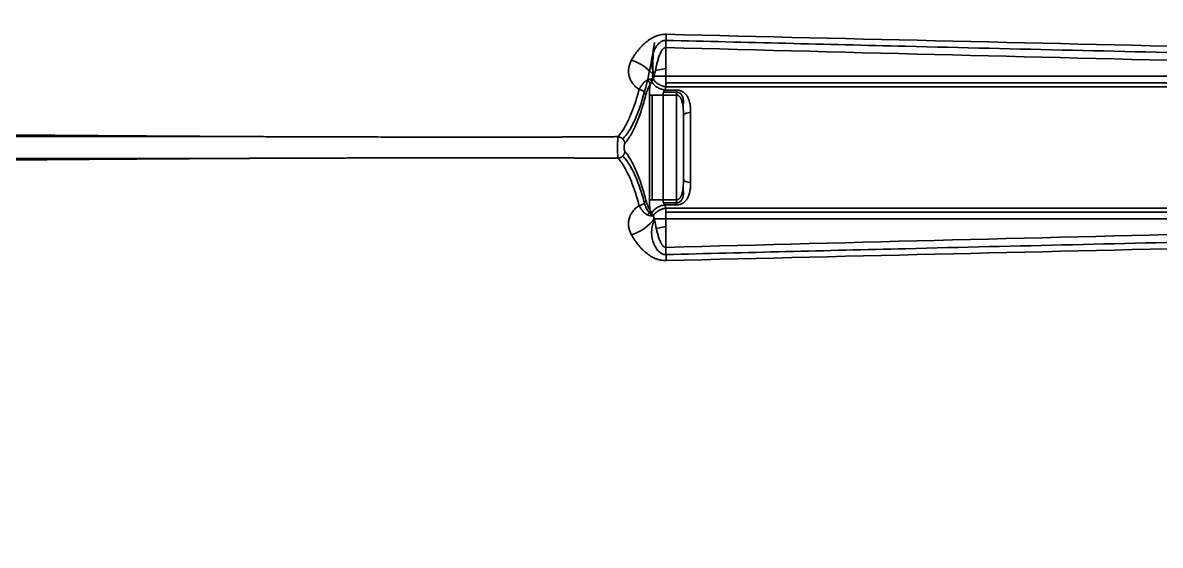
# Model space of a CAD drawing. Header units: millimetres. Extents: x 83 to 1196, y -164 to 735.
# Drawn here: x 264.6 to 344.6, y 33 to 69.8 of the extents above; entities that cross this region are included whole.
import ezdxf

# ---------------------------------------------------------------- set-up
doc = ezdxf.new("R2010")
doc.units = ezdxf.units.MM
doc.layers.add('1', color=7, linetype='Continuous', true_color=0xffffff)

msp = doc.modelspace()

# ---------------------------------------------------------------- linework, layer by layer
at = {"layer": '1', "color": 7, "linetype": 'Continuous', "lineweight": 35}
for p, q in [((309.841, 68.071), (309.865, 69.004)), ((309.841, 66.052), (309.841, 68.071)), ((309.1, 66.455), (309.841, 66.592)), ((309.841, 66.052), (309.026, 66.052)), ((309.841, 65.309), (309.841, 66.052)), ((372.829, 66.052), (309.841, 66.052)), ((309.686, 64.933), (310.577, 64.933)), ((309.768, 65.085), (310.577, 65.085)), ((309.841, 65.587), (375.641, 65.587)), ((375.631, 65.309), (309.841, 65.309)), ((310.577, 65.085), (310.577, 64.733)), ((308.682, 57.348), (308.682, 64.733)), ((309.652, 64.733), (308.682, 64.733)), ((308.881, 57.348), (308.881, 64.733)), ((309.652, 64.733), (310.577, 64.733)), ((309.652, 57.348), (309.652, 64.733)), ((310.577, 57.348), (310.577, 64.733)), ((311.08, 63.288), (311.08, 58.794)), ((311.08, 58.794), (311.08, 63.288)), ((311.582, 63.502), (311.582, 58.58)), ((306.944, 61.386), (306.944, 61.307)), ((306.944, 60.775), (306.944, 60.696)), ((309.652, 57.348), (308.682, 57.348)), ((310.577, 57.348), (309.652, 57.348)), ((310.577, 57.149), (309.686, 57.149)), ((310.577, 56.997), (309.768, 56.997)), ((310.577, 56.997), (310.577, 57.348)), ((309.841, 56.772), (375.631, 56.772)), ((309.841, 56.03), (309.841, 56.772)), ((375.641, 56.495), (309.841, 56.495)), ((309.841, 56.03), (309.026, 56.03)), ((309.841, 55.471), (309.159, 55.349)), ((309.841, 56.03), (372.829, 56.03)), ((309.841, 54.011), (309.841, 56.03)), ((309.865, 53.078), (309.841, 54.011))]:
    msp.add_line(p, q, dxfattribs=at)
for centre, major_axis, ratio, start_param, end_param in [((307.396, 66.052), (-1.796, 0.902), 0.527794, 3.901844, 4.958125), ((308.247, 65.465), (0.429, -0.261), 0.888716, 0.599879, 1.386091), ((308.374, 65.616), (0.347, -0.363), 0.898934, 0.981536, 1.362954), ((307.954, 64.771), (0.486, -0.128), 0.687705, 0.364524, 1.736906), ((309.085, 64.733), (0, 1.508), 0.267949, 1.063961, 1.570796), ((310.056, 64.733), (0, 0.503), 0.803848, 0.795599, 1.570796), ((311.582, 63.288), (0.503, 0), 0.425918, 1.570796, 3.141593), ((311.582, 58.794), (0.503, 0), 0.425918, 3.141593, 4.712389), ((307.954, 57.311), (-0.486, -0.128), 0.687705, 1.404687, 2.777069), ((309.085, 57.348), (0, 1.507), 0.267949, 1.570796, 2.077631), ((310.056, 57.348), (0, 0.502), 0.803848, 1.570796, 2.346171), ((308.247, 56.617), (-0.429, -0.261), 0.888716, 1.755502, 2.541713), ((308.374, 56.465), (-0.347, -0.363), 0.898934, 1.778639, 2.160057), ((307.396, 56.03), (-1.796, -0.902), 0.527794, 1.325061, 2.381341)]:
    msp.add_ellipse(centre, major_axis=major_axis, ratio=ratio, start_param=start_param, end_param=end_param, dxfattribs=at)
for points, knots in [([(324.234, 96.138), (324.378, 96.133), (324.666, 96.123), (325.095, 96.106), (325.519, 96.09), (325.937, 96.073), (326.351, 96.056), (326.759, 96.038), (327.162, 96.02), (327.56, 96.001), (327.953, 95.982), (328.341, 95.963), (328.724, 95.943), (329.101, 95.923), (329.473, 95.903), (329.841, 95.882), (330.203, 95.861), (330.559, 95.839), (330.911, 95.817), (331.258, 95.794), (331.599, 95.771), (331.935, 95.748), (332.267, 95.724), (332.593, 95.7), (332.913, 95.675), (333.229, 95.65), (333.54, 95.624), (333.845, 95.598), (334.145, 95.571), (334.44, 95.545), (334.909, 95.5), (335.541, 95.436), (336.329, 95.349), (337.087, 95.255), (337.815, 95.157), (338.513, 95.052), (339.24, 94.931), (340.001, 94.791), (340.8, 94.625), (341.582, 94.442), (342.348, 94.244), (342.906, 94.082), (343.266, 93.972), (343.433, 93.919), (343.598, 93.866), (343.762, 93.812), (343.924, 93.757), (344.084, 93.701), (344.243, 93.645), (344.4, 93.588), (344.556, 93.531), (344.71, 93.472), (344.862, 93.413), (345.013, 93.353), (345.162, 93.293), (345.309, 93.231), (345.455, 93.169), (345.6, 93.106), (345.742, 93.043), (345.883, 92.978), (346.023, 92.913), (346.161, 92.847), (346.297, 92.78), (346.471, 92.693), (346.686, 92.58), (346.948, 92.438), (347.221, 92.281), (347.506, 92.112), (347.803, 91.928), (348.112, 91.731), (348.433, 91.519), (348.766, 91.292), (349.049, 91.093), (349.276, 90.93), (349.444, 90.808), (349.606, 90.689), (349.762, 90.572), (349.914, 90.457), (350.061, 90.344), (350.202, 90.234), (350.338, 90.126), (350.469, 90.02), (350.595, 89.917), (350.716, 89.816), (350.831, 89.718), (350.941, 89.622), (351.047, 89.529), (351.147, 89.438), (351.241, 89.35), (351.374, 89.224), (351.541, 89.058), (351.74, 88.85), (351.928, 88.641), (352.105, 88.431), (352.271, 88.221), (352.427, 88.01), (352.571, 87.799), (352.705, 87.588), (352.828, 87.376), (352.92, 87.203), (352.985, 87.07), (353.03, 86.975), (353.074, 86.877), (353.117, 86.776), (353.16, 86.671), (353.203, 86.564), (353.245, 86.452), (353.287, 86.338), (353.328, 86.22), (353.369, 86.099), (353.402, 85.996), (353.428, 85.913), (353.447, 85.851), (353.466, 85.792), (353.483, 85.735), (353.5, 85.681), (353.515, 85.629), (353.53, 85.579), (353.544, 85.531), (353.557, 85.486), (353.569, 85.443), (353.58, 85.403), (353.593, 85.351), (353.61, 85.287), (353.631, 85.211), (353.652, 85.134), (353.673, 85.057), (353.695, 84.98), (353.717, 84.904), (353.739, 84.827), (353.765, 84.739), (353.795, 84.64), (353.827, 84.529), (353.86, 84.419), (353.892, 84.308), (353.924, 84.197), (353.956, 84.086), (353.988, 83.975), (354.02, 83.864), (354.051, 83.752), (354.083, 83.641), (354.129, 83.474), (354.189, 83.256), (354.257, 82.993), (354.318, 82.743), (354.371, 82.508), (354.435, 82.197), (354.504, 81.797), (354.572, 81.291), (354.626, 80.757), (354.665, 80.195), (354.691, 79.563), (354.699, 78.885), (354.683, 78.182), (354.64, 77.521), (354.587, 77.051), (354.544, 76.756), (354.522, 76.619), (354.499, 76.478), (354.473, 76.334), (354.445, 76.187), (354.415, 76.037), (354.383, 75.883), (354.349, 75.726), (354.311, 75.557), (354.266, 75.366), (354.212, 75.142), (354.147, 74.883), (354.072, 74.589), (353.997, 74.303), (353.929, 74.042), (353.871, 73.825), (353.817, 73.626), (353.768, 73.446), (353.723, 73.284), (353.682, 73.141), (353.63, 72.961), (353.564, 72.744), (353.482, 72.489), (353.4, 72.248), (353.317, 72.02), (353.224, 71.783), (353.12, 71.534), (353, 71.272), (352.875, 71.02), (352.744, 70.776), (352.607, 70.541), (352.464, 70.315), (352.315, 70.097), (352.16, 69.888), (352.014, 69.705), (351.876, 69.545), (351.748, 69.403), (351.612, 69.26), (351.468, 69.116), (351.316, 68.97), (351.197, 68.861), (351.116, 68.788), (351.074, 68.751), (351.03, 68.713), (350.984, 68.673), (350.937, 68.632), (350.888, 68.59), (350.837, 68.548), (350.784, 68.504), (350.73, 68.458), (350.674, 68.412), (350.617, 68.365), (350.558, 68.317), (350.497, 68.267), (350.434, 68.217), (350.37, 68.166), (350.304, 68.113), (350.259, 68.078), (350.236, 68.06)], [0, 0, 0, 0, 0.008133, 0.016172, 0.024117, 0.031967, 0.039722, 0.047383, 0.05495, 0.062423, 0.069801, 0.077085, 0.084275, 0.091371, 0.098373, 0.105281, 0.112094, 0.118814, 0.125441, 0.131973, 0.138412, 0.144757, 0.151009, 0.157167, 0.163231, 0.169203, 0.175081, 0.180866, 0.186558, 0.192157, 0.197664, 0.213228, 0.228265, 0.242779, 0.256773, 0.270252, 0.28322, 0.299171, 0.314936, 0.330525, 0.345948, 0.361219, 0.364681, 0.36812, 0.371537, 0.374931, 0.378303, 0.381652, 0.38498, 0.388285, 0.391569, 0.394832, 0.398073, 0.401292, 0.404491, 0.407669, 0.410827, 0.413964, 0.41708, 0.420177, 0.423254, 0.426311, 0.429349, 0.432368, 0.438011, 0.443998, 0.450333, 0.457015, 0.464046, 0.471428, 0.479162, 0.487247, 0.495686, 0.499925, 0.504051, 0.508064, 0.511965, 0.515753, 0.519429, 0.522992, 0.526444, 0.529783, 0.533011, 0.536126, 0.53913, 0.542023, 0.544804, 0.547473, 0.550032, 0.552481, 0.558321, 0.564017, 0.569574, 0.574996, 0.580286, 0.58545, 0.590492, 0.595417, 0.600232, 0.604941, 0.606942, 0.608995, 0.6111, 0.613258, 0.615469, 0.617734, 0.620054, 0.622428, 0.624858, 0.627343, 0.629884, 0.631177, 0.632422, 0.633619, 0.634768, 0.635869, 0.636921, 0.637925, 0.638881, 0.639789, 0.640649, 0.64146, 0.642223, 0.643747, 0.645272, 0.646799, 0.648328, 0.649859, 0.651392, 0.652927, 0.654463, 0.656662, 0.65886, 0.661059, 0.663257, 0.665455, 0.667652, 0.66985, 0.672047, 0.674244, 0.676441, 0.678638, 0.684083, 0.689225, 0.694066, 0.698605, 0.702843, 0.711921, 0.721463, 0.731478, 0.741978, 0.752971, 0.766796, 0.779866, 0.7922, 0.803819, 0.80635, 0.80895, 0.811619, 0.814357, 0.817165, 0.820043, 0.822991, 0.826009, 0.829097, 0.832751, 0.8371, 0.842146, 0.847885, 0.854318, 0.858971, 0.863265, 0.867199, 0.870775, 0.873992, 0.876852, 0.879354, 0.88477, 0.889947, 0.894888, 0.899593, 0.904066, 0.909785, 0.915407, 0.920937, 0.92638, 0.93174, 0.937024, 0.942238, 0.947387, 0.952478, 0.956128, 0.959903, 0.963806, 0.967838, 0.972002, 0.976299, 0.977374, 0.978489, 0.979644, 0.980838, 0.982073, 0.983347, 0.984662, 0.986016, 0.98741, 0.988844, 0.990318, 0.991832, 0.993386, 0.994979, 0.996613, 0.998286, 1, 1, 1, 1]), ([(307.421, 67.191), (307.451, 67.244), (307.482, 67.297), (307.546, 67.403), (307.579, 67.455), (307.682, 67.611), (307.755, 67.713), (307.91, 67.913), (307.993, 68.011), (308.125, 68.153), (308.17, 68.2), (308.24, 68.269), (308.264, 68.292), (308.313, 68.337), (308.338, 68.359), (308.463, 68.469), (308.569, 68.552), (308.738, 68.665), (308.796, 68.701), (308.887, 68.752), (308.917, 68.768), (308.979, 68.8), (309.01, 68.815), (309.105, 68.857), (309.17, 68.883), (309.269, 68.917), (309.32, 68.932), (309.371, 68.946), (309.406, 68.955), (309.423, 68.959), (309.58, 68.993), (309.721, 69.007), (309.865, 69.004)], [0, 0, 0, 0, 0.0625, 0.0625, 0.125, 0.125, 0.25, 0.25, 0.375, 0.375, 0.4375, 0.4375, 0.46875, 0.46875, 0.5, 0.5, 0.625, 0.625, 0.6875, 0.6875, 0.71875, 0.71875, 0.75, 0.75, 0.8125, 0.8125, 0.84375, 0.859375, 0.859375, 0.875, 0.875, 1, 1, 1, 1]), ([(309.042, 68.417), (309.001, 68.152), (308.959, 67.89), (308.863, 67.34), (308.81, 67.051), (308.534, 65.652), (308.281, 64.659), (307.914, 63.607), (307.838, 63.407), (307.684, 63.035), (307.606, 62.862), (307.366, 62.381), (307.2, 62.111), (306.954, 61.8), (306.879, 61.716), (306.803, 61.643)], [0, 0, 0, 0, 0.082416, 0.082416, 0.175492, 0.175492, 0.547795, 0.547795, 0.640871, 0.640871, 0.733947, 0.733947, 0.920099, 0.920099, 1, 1, 1, 1]), ([(308.813, 65.757), (308.818, 65.764), (308.824, 65.771), (308.842, 65.795), (308.855, 65.815), (308.878, 65.865), (308.889, 65.896), (308.907, 65.974), (308.914, 66.02), (308.923, 66.119), (308.925, 66.17), (308.93, 66.323), (308.93, 66.427), (308.93, 66.739), (308.93, 66.947), (308.939, 67.36), (308.949, 67.565), (308.983, 67.996), (309.008, 68.213), (309.042, 68.416)], [0, 0, 0, 0, 0.023801, 0.023801, 0.076403, 0.076403, 0.129004, 0.129004, 0.181606, 0.181606, 0.234208, 0.234208, 0.339411, 0.339411, 0.549817, 0.549817, 0.760224, 0.760224, 1, 1, 1, 1]), ([(309.854, 68.579), (309.848, 68.579), (309.843, 68.579), (309.745, 68.581), (309.653, 68.559), (309.49, 68.482), (309.419, 68.43), (309.231, 68.255), (309.139, 68.117), (308.992, 67.828), (308.939, 67.681), (308.865, 67.382), (308.843, 67.229), (308.832, 66.93), (308.842, 66.782), (308.901, 66.493), (308.951, 66.351), (309.033, 66.206), (309.041, 66.194), (309.048, 66.182)], [0, 0, 0, 0, 0.005034, 0.005034, 0.086648, 0.086648, 0.168263, 0.168263, 0.331493, 0.331493, 0.494722, 0.494722, 0.657952, 0.657952, 0.821181, 0.821181, 0.984411, 0.984411, 1, 1, 1, 1]), ([(309.841, 68.071), (309.828, 68.072), (309.81, 68.071), (309.792, 68.068), (309.78, 68.065), (309.774, 68.064), (309.757, 68.058), (309.746, 68.053), (309.725, 68.042), (309.714, 68.035), (309.684, 68.014), (309.666, 67.998), (309.641, 67.973), (309.633, 67.964), (309.617, 67.946), (309.61, 67.936), (309.588, 67.908), (309.574, 67.888), (309.548, 67.848), (309.536, 67.828), (309.501, 67.766), (309.479, 67.724), (309.439, 67.638), (309.421, 67.594), (309.385, 67.506), (309.369, 67.462), (309.322, 67.328), (309.294, 67.239), (309.241, 67.058), (309.217, 66.968), (309.172, 66.786), (309.151, 66.695), (309.091, 66.42), (309.057, 66.236), (309.026, 66.052)], [0, 0, 0, 0, 0.015625, 0.023437, 0.023437, 0.03125, 0.03125, 0.046875, 0.046875, 0.0625, 0.0625, 0.09375, 0.09375, 0.109375, 0.109375, 0.125, 0.125, 0.15625, 0.15625, 0.1875, 0.1875, 0.25, 0.25, 0.3125, 0.3125, 0.375, 0.375, 0.5, 0.5, 0.625, 0.625, 0.75, 0.75, 1, 1, 1, 1]), ([(309.854, 68.579), (315.476, 68.438), (321.098, 68.3), (334.55, 67.974), (342.38, 67.789), (350.21, 67.607)], [0, 0, 0, 0, 0.41792, 0.41792, 1, 1, 1, 1]), ([(307.961, 65.122), (307.872, 65.182), (307.79, 65.247), (307.677, 65.351), (307.641, 65.388), (307.59, 65.444), (307.573, 65.463), (307.541, 65.502), (307.525, 65.521), (307.45, 65.619), (307.399, 65.701), (307.313, 65.872), (307.279, 65.961), (307.248, 66.078), (307.242, 66.101), (307.232, 66.148), (307.228, 66.171), (307.217, 66.241), (307.212, 66.288), (307.204, 66.43), (307.208, 66.526), (307.226, 66.647), (307.23, 66.671), (307.24, 66.719), (307.245, 66.744), (307.263, 66.816), (307.277, 66.864), (307.327, 67.006), (307.369, 67.099), (307.421, 67.191)], [0, 0, 0, 0, 0.125, 0.125, 0.1875, 0.1875, 0.21875, 0.21875, 0.25, 0.25, 0.375, 0.375, 0.5, 0.5, 0.53125, 0.53125, 0.5625, 0.5625, 0.625, 0.625, 0.75, 0.75, 0.78125, 0.78125, 0.8125, 0.8125, 0.875, 0.875, 1, 1, 1, 1]), ([(307.961, 65.122), (308.001, 65.209), (308.045, 65.288), (308.136, 65.43), (308.184, 65.494), (308.247, 65.564), (308.26, 65.577), (308.286, 65.603), (308.325, 65.64), (308.364, 65.673), (308.418, 65.713), (308.445, 65.731), (308.499, 65.764), (308.526, 65.779), (308.554, 65.792)], [0, 0, 0, 0, 0.25, 0.25, 0.5, 0.5, 0.5625, 0.5625, 0.625, 0.75, 0.75, 0.875, 0.875, 1, 1, 1, 1]), ([(308.554, 65.792), (308.587, 65.809), (308.622, 65.821), (308.675, 65.834), (308.693, 65.838), (308.729, 65.843), (308.748, 65.845), (308.766, 65.847)], [0, 0, 0, 0, 0.5, 0.5, 0.75, 0.75, 1, 1, 1, 1]), ([(308.839, 65.674), (308.829, 65.658), (308.819, 65.642), (308.8, 65.609), (308.791, 65.592), (308.764, 65.54), (308.747, 65.504), (308.732, 65.465)], [0, 0, 0, 0, 0.25, 0.25, 0.5, 0.5, 1, 1, 1, 1]), ([(308.766, 65.847), (308.798, 65.849), (308.831, 65.85), (308.895, 65.846), (308.928, 65.842), (308.959, 65.837)], [0, 0, 0, 0, 0.5, 0.5, 1, 1, 1, 1]), ([(309.768, 65.085), (309.667, 65.099), (309.566, 65.123), (309.374, 65.192), (309.283, 65.237), (309.118, 65.341), (309.044, 65.401), (308.922, 65.531), (308.873, 65.602), (308.839, 65.674)], [0, 0, 0, 0, 0.25, 0.25, 0.5, 0.5, 0.75, 0.75, 1, 1, 1, 1]), ([(309.026, 66.052), (309.008, 66.017), (308.994, 65.981), (308.978, 65.928), (308.973, 65.909), (308.965, 65.873), (308.962, 65.855), (308.959, 65.837)], [0, 0, 0, 0, 0.5, 0.5, 0.75, 0.75, 1, 1, 1, 1]), ([(309.841, 65.314), (309.75, 65.326), (309.66, 65.348), (309.485, 65.409), (309.402, 65.448), (309.247, 65.539), (309.176, 65.592), (309.052, 65.708), (309, 65.771), (308.959, 65.836)], [0, 0, 0, 0, 0.25, 0.25, 0.5, 0.5, 0.75, 0.75, 1, 1, 1, 1]), ([(306.473, 61.801), (306.543, 61.879), (306.613, 61.965), (306.75, 62.153), (306.884, 62.356), (307.08, 62.706), (307.207, 62.97), (307.331, 63.249), (307.393, 63.396), (307.483, 63.627), (307.513, 63.706), (307.572, 63.869), (307.601, 63.952), (307.688, 64.205), (307.801, 64.555), (307.908, 64.929), (307.961, 65.122)], [0, 0, 0, 0, 0.125, 0.125, 0.25, 0.375, 0.5, 0.5, 0.625, 0.625, 0.6875, 0.6875, 0.75, 0.75, 0.875, 1, 1, 1, 1]), ([(308.732, 65.465), (308.719, 65.443), (308.706, 65.421), (308.679, 65.376), (308.666, 65.353), (308.627, 65.281), (308.602, 65.229), (308.527, 65.059), (308.481, 64.928), (308.44, 64.771)], [0, 0, 0, 0, 0.125, 0.125, 0.25, 0.25, 0.5, 0.5, 1, 1, 1, 1]), ([(310.577, 65.085), (310.603, 65.085), (310.628, 65.084), (310.666, 65.081), (310.678, 65.08), (310.703, 65.076), (310.74, 65.071), (310.776, 65.063), (310.824, 65.051), (310.848, 65.044), (310.915, 65.02), (310.958, 65.001), (311.018, 64.968), (311.047, 64.951), (311.075, 64.932), (311.093, 64.919), (311.102, 64.913), (311.146, 64.879), (311.178, 64.851), (311.238, 64.79), (311.265, 64.758), (311.316, 64.69), (311.338, 64.656), (311.38, 64.584), (311.399, 64.548), (311.432, 64.473), (311.448, 64.434), (311.468, 64.376), (311.475, 64.356), (311.487, 64.316), (311.493, 64.296), (311.52, 64.194), (311.537, 64.112), (311.561, 63.943), (311.569, 63.857), (311.58, 63.682), (311.582, 63.593), (311.582, 63.502)], [0, 0, 0, 0, 0.03125, 0.03125, 0.046875, 0.046875, 0.0625, 0.09375, 0.09375, 0.125, 0.125, 0.1875, 0.1875, 0.21875, 0.234375, 0.234375, 0.25, 0.25, 0.3125, 0.3125, 0.375, 0.375, 0.4375, 0.4375, 0.5, 0.5, 0.5625, 0.5625, 0.59375, 0.59375, 0.625, 0.625, 0.75, 0.75, 0.875, 0.875, 1, 1, 1, 1]), ([(310.577, 64.933), (310.577, 64.933), (310.577, 64.933), (310.673, 64.933), (310.766, 64.901), (310.907, 64.804), (310.958, 64.741), (311.032, 64.605), (311.055, 64.531), (311.08, 64.38), (311.082, 64.302), (311.072, 64.143), (311.059, 64.064), (311.039, 63.985)], [0, 0, 0, 0, 0.000095, 0.000095, 0.200181, 0.200181, 0.400267, 0.400267, 0.600353, 0.600353, 0.800439, 0.800439, 1, 1, 1, 1]), ([(308.44, 64.771), (308.336, 64.373), (308.226, 64), (307.997, 63.306), (307.877, 62.985), (307.736, 62.655), (307.72, 62.619), (307.689, 62.548), (307.641, 62.443), (307.593, 62.342), (307.496, 62.147), (307.365, 61.902), (307.163, 61.584), (307.024, 61.404), (306.954, 61.323)], [0, 0, 0, 0, 0.25, 0.25, 0.5, 0.5, 0.53125, 0.53125, 0.5625, 0.625, 0.625, 0.75, 0.875, 1, 1, 1, 1]), ([(310.577, 64.733), (310.586, 64.733), (310.595, 64.733), (310.613, 64.731), (310.622, 64.729), (310.649, 64.724), (310.666, 64.718), (310.698, 64.704), (310.714, 64.695), (310.743, 64.676), (310.757, 64.665), (310.782, 64.643), (310.794, 64.631), (310.817, 64.605), (310.828, 64.592), (310.858, 64.551), (310.876, 64.522), (310.908, 64.463), (310.922, 64.433), (310.947, 64.37), (310.959, 64.339), (310.989, 64.243), (311.005, 64.177), (311.024, 64.077), (311.03, 64.044), (311.041, 63.976), (311.045, 63.943), (311.057, 63.841), (311.063, 63.773), (311.072, 63.635), (311.075, 63.566), (311.079, 63.428), (311.08, 63.358), (311.08, 63.288)], [0, 0, 0, 0, 0.015625, 0.015625, 0.03125, 0.03125, 0.0625, 0.0625, 0.09375, 0.09375, 0.125, 0.125, 0.15625, 0.15625, 0.1875, 0.1875, 0.25, 0.25, 0.3125, 0.3125, 0.375, 0.375, 0.5, 0.5, 0.5625, 0.5625, 0.625, 0.625, 0.75, 0.75, 0.875, 0.875, 1, 1, 1, 1]), ([(232.129, 62.222), (232.493, 62.218), (233.219, 62.211), (234.303, 62.199), (235.38, 62.188), (236.45, 62.177), (237.513, 62.166), (238.568, 62.155), (239.616, 62.144), (240.657, 62.133), (241.691, 62.123), (242.717, 62.112), (243.736, 62.102), (244.747, 62.092), (245.751, 62.082), (246.748, 62.072), (247.738, 62.063), (248.72, 62.053), (249.695, 62.044), (250.663, 62.035), (251.623, 62.026), (252.576, 62.017), (253.522, 62.008), (254.461, 61.999), (255.392, 61.991), (256.316, 61.983), (257.232, 61.975), (258.142, 61.967), (259.044, 61.959), (259.938, 61.951), (260.826, 61.944), (261.706, 61.936), (262.578, 61.929), (263.444, 61.922), (264.302, 61.915), (265.153, 61.908), (265.996, 61.901), (266.833, 61.895), (267.662, 61.889), (268.483, 61.882), (269.297, 61.876), (270.105, 61.871), (270.904, 61.865), (271.697, 61.859), (272.482, 61.854), (273.26, 61.849), (274.03, 61.844), (274.793, 61.839), (275.549, 61.834), (276.298, 61.829), (277.039, 61.825), (277.773, 61.821), (278.5, 61.817), (279.219, 61.813), (279.696, 61.81), (279.934, 61.809)], [0, 0, 0, 0, 0.022837, 0.045521, 0.068053, 0.090432, 0.112658, 0.134732, 0.156653, 0.178421, 0.200037, 0.221499, 0.24281, 0.263967, 0.284972, 0.305825, 0.326524, 0.347071, 0.367465, 0.387707, 0.407796, 0.427732, 0.447516, 0.467147, 0.486625, 0.505951, 0.525124, 0.544144, 0.563012, 0.581727, 0.60029, 0.618699, 0.636957, 0.655061, 0.673013, 0.690812, 0.708459, 0.725953, 0.743294, 0.760483, 0.777519, 0.794403, 0.811133, 0.827712, 0.844137, 0.86041, 0.876531, 0.892498, 0.908314, 0.923976, 0.939486, 0.954844, 0.970048, 0.9851, 1, 1, 1, 1]), ([(245.698, 61.835), (245.783, 61.835), (245.955, 61.835), (246.215, 61.835), (246.478, 61.835), (246.745, 61.835), (247.015, 61.834), (247.288, 61.834), (247.565, 61.834), (247.846, 61.834), (248.13, 61.834), (248.418, 61.833), (248.709, 61.833), (249.004, 61.833), (249.302, 61.833), (249.603, 61.832), (249.908, 61.832), (250.217, 61.832), (250.529, 61.832), (250.844, 61.832), (251.163, 61.831), (251.486, 61.831), (251.812, 61.831), (252.141, 61.83), (252.474, 61.83), (252.811, 61.83), (253.151, 61.83), (253.494, 61.829), (253.841, 61.829), (254.192, 61.829), (254.546, 61.829), (254.903, 61.828), (255.264, 61.828), (255.628, 61.828), (255.996, 61.827), (256.367, 61.827), (256.742, 61.827), (257.121, 61.826), (257.503, 61.826), (257.888, 61.826), (258.277, 61.826), (258.669, 61.825), (259.065, 61.825), (259.464, 61.825), (259.867, 61.824), (260.273, 61.824), (260.683, 61.824), (261.096, 61.823), (261.513, 61.823), (261.933, 61.823), (262.357, 61.822), (262.784, 61.822), (263.215, 61.822), (263.649, 61.821), (264.087, 61.821), (264.528, 61.82), (264.972, 61.82), (265.42, 61.82), (265.872, 61.819), (266.327, 61.819), (266.786, 61.819), (267.248, 61.818), (267.714, 61.818), (268.183, 61.818), (268.655, 61.817), (269.131, 61.817), (269.611, 61.817), (270.094, 61.816), (270.58, 61.816), (271.07, 61.815), (271.564, 61.815), (272.061, 61.815), (272.561, 61.814), (273.065, 61.814), (273.573, 61.814), (274.084, 61.813), (274.598, 61.813), (275.116, 61.813), (275.638, 61.812), (276.163, 61.812), (276.691, 61.812), (277.223, 61.811), (277.758, 61.811), (278.297, 61.81), (278.84, 61.81), (279.385, 61.81), (279.75, 61.809), (279.934, 61.809)], [0, 0, 0, 0, 0.007498, 0.015097, 0.022798, 0.030601, 0.038504, 0.04651, 0.054617, 0.062825, 0.071135, 0.079547, 0.08806, 0.096674, 0.105391, 0.114208, 0.123128, 0.132148, 0.141271, 0.150495, 0.15982, 0.169247, 0.178776, 0.188406, 0.198138, 0.207972, 0.217907, 0.227943, 0.238082, 0.248322, 0.258663, 0.269106, 0.279651, 0.290297, 0.301045, 0.311894, 0.322845, 0.333898, 0.345053, 0.356309, 0.367666, 0.379125, 0.390686, 0.402349, 0.414113, 0.425979, 0.437946, 0.450015, 0.462186, 0.474458, 0.486832, 0.499308, 0.511885, 0.524564, 0.537344, 0.550227, 0.563211, 0.576296, 0.589483, 0.602772, 0.616163, 0.629655, 0.643248, 0.656944, 0.670741, 0.68464, 0.69864, 0.712742, 0.726946, 0.741252, 0.755659, 0.770168, 0.784778, 0.79949, 0.814304, 0.829219, 0.844236, 0.859355, 0.874576, 0.889898, 0.905322, 0.920847, 0.936474, 0.952203, 0.968034, 0.983966, 1, 1, 1, 1]), ([(306.475, 61.802), (306.418, 61.802), (306.297, 61.801), (306.105, 61.8), (305.894, 61.799), (305.665, 61.798), (305.416, 61.796), (305.148, 61.794), (304.861, 61.792), (304.555, 61.79), (304.261, 61.788), (303.986, 61.786), (303.734, 61.784), (303.479, 61.783), (303.221, 61.781), (302.961, 61.78), (302.699, 61.778), (302.433, 61.777), (302.165, 61.777), (301.895, 61.776), (301.622, 61.775), (301.3, 61.775), (300.921, 61.774), (300.475, 61.774), (299.997, 61.773), (299.486, 61.773), (298.944, 61.772), (298.37, 61.772), (297.764, 61.772), (297.125, 61.772), (296.455, 61.772), (295.753, 61.772), (295, 61.772), (294.199, 61.772), (293.357, 61.773), (292.496, 61.773), (291.618, 61.774), (290.722, 61.776), (289.808, 61.777), (288.877, 61.779), (287.972, 61.781), (287.109, 61.783), (286.304, 61.785), (285.53, 61.787), (284.787, 61.789), (284.074, 61.792), (283.392, 61.794), (282.741, 61.796), (282.12, 61.799), (281.53, 61.801), (280.971, 61.804), (280.442, 61.806), (280.1, 61.808), (279.934, 61.809)], [0, 0, 0, 0, 0.006497, 0.013716, 0.021655, 0.030317, 0.039699, 0.049803, 0.060628, 0.072175, 0.084443, 0.093847, 0.103351, 0.112953, 0.122655, 0.132457, 0.142358, 0.152358, 0.162458, 0.172657, 0.182956, 0.193354, 0.208969, 0.225788, 0.243811, 0.263039, 0.28347, 0.305106, 0.327945, 0.351989, 0.377236, 0.403688, 0.431344, 0.462415, 0.494155, 0.526567, 0.559648, 0.593399, 0.62782, 0.662912, 0.698674, 0.730137, 0.760444, 0.789597, 0.817595, 0.844437, 0.870125, 0.894658, 0.918036, 0.940259, 0.961328, 0.981241, 1, 1, 1, 1]), ([(306.478, 60.281), (306.475, 60.295), (306.47, 60.328), (306.464, 60.372), (306.461, 60.409), (306.46, 60.422), (306.457, 60.449), (306.456, 60.464), (306.453, 60.508), (306.451, 60.539), (306.448, 60.59), (306.448, 60.607), (306.446, 60.643), (306.445, 60.661), (306.443, 60.717), (306.442, 60.755), (306.441, 60.814), (306.44, 60.834), (306.44, 60.875), (306.439, 60.895), (306.439, 60.937), (306.439, 60.957), (306.438, 60.999), (306.438, 61.02), (306.438, 61.083), (306.439, 61.124), (306.44, 61.206), (306.44, 61.246), (306.442, 61.306), (306.442, 61.326), (306.443, 61.364), (306.444, 61.383), (306.446, 61.439), (306.448, 61.474), (306.45, 61.525), (306.451, 61.541), (306.453, 61.573), (306.454, 61.589), (306.457, 61.633), (306.46, 61.66), (306.463, 61.697), (306.464, 61.709), (306.467, 61.731), (306.468, 61.742), (306.472, 61.771), (306.475, 61.787), (306.478, 61.801)], [0, 0, 0, 0, 0.0625, 0.125, 0.125, 0.15625, 0.15625, 0.1875, 0.1875, 0.25, 0.25, 0.28125, 0.28125, 0.3125, 0.3125, 0.375, 0.375, 0.40625, 0.40625, 0.4375, 0.4375, 0.46875, 0.46875, 0.5, 0.5, 0.5625, 0.5625, 0.625, 0.625, 0.65625, 0.65625, 0.6875, 0.6875, 0.75, 0.75, 0.78125, 0.78125, 0.8125, 0.8125, 0.875, 0.875, 0.90625, 0.90625, 0.9375, 0.9375, 1, 1, 1, 1]), ([(306.954, 61.323), (306.953, 61.33), (306.952, 61.338), (306.951, 61.353), (306.947, 61.375), (306.942, 61.396), (306.93, 61.44), (306.92, 61.468), (306.9, 61.509), (306.893, 61.523), (306.878, 61.549), (306.861, 61.575), (306.842, 61.599), (306.822, 61.622), (306.812, 61.634), (306.779, 61.667), (306.755, 61.687), (306.718, 61.713), (306.705, 61.721), (306.678, 61.737), (306.664, 61.744), (306.622, 61.764), (306.594, 61.775), (306.535, 61.791), (306.505, 61.797), (306.475, 61.8)], [0, 0, 0, 0, 0.03125, 0.03125, 0.0625, 0.125, 0.125, 0.25, 0.25, 0.3125, 0.3125, 0.375, 0.4375, 0.4375, 0.5, 0.5, 0.625, 0.625, 0.6875, 0.6875, 0.75, 0.75, 0.875, 0.875, 1, 1, 1, 1]), ([(306.954, 61.323), (306.95, 61.318), (306.946, 61.312), (306.939, 61.297), (306.936, 61.289), (306.929, 61.27), (306.926, 61.26), (306.922, 61.244), (306.921, 61.238), (306.918, 61.227), (306.917, 61.22), (306.913, 61.202), (306.911, 61.189), (306.908, 61.168), (306.908, 61.161), (306.906, 61.147), (306.905, 61.139), (306.902, 61.102), (306.901, 61.072), (306.901, 61.025), (306.901, 61.01), (306.902, 60.987), (306.902, 60.979), (306.903, 60.964), (306.904, 60.956), (306.906, 60.934), (306.907, 60.92), (306.911, 60.893), (306.913, 60.879), (306.918, 60.855), (306.921, 60.843), (306.925, 60.827), (306.926, 60.821), (306.929, 60.811), (306.931, 60.807), (306.939, 60.784), (306.946, 60.769), (306.954, 60.759)], [0, 0, 0, 0, 0.0625, 0.0625, 0.125, 0.125, 0.1875, 0.1875, 0.21875, 0.21875, 0.25, 0.25, 0.3125, 0.3125, 0.34375, 0.34375, 0.375, 0.375, 0.5, 0.5, 0.5625, 0.5625, 0.59375, 0.59375, 0.625, 0.625, 0.6875, 0.6875, 0.75, 0.75, 0.8125, 0.8125, 0.84375, 0.84375, 0.875, 0.875, 1, 1, 1, 1]), ([(279.934, 60.273), (279.743, 60.272), (279.361, 60.27), (278.785, 60.267), (278.204, 60.264), (277.619, 60.26), (277.029, 60.257), (276.434, 60.253), (275.834, 60.25), (275.23, 60.246), (274.621, 60.242), (274.008, 60.238), (273.389, 60.234), (272.766, 60.23), (272.139, 60.225), (271.506, 60.221), (270.869, 60.217), (270.227, 60.212), (269.58, 60.207), (268.929, 60.203), (268.273, 60.198), (267.612, 60.193), (266.947, 60.188), (266.277, 60.182), (265.602, 60.177), (264.922, 60.172), (264.238, 60.166), (263.549, 60.161), (262.855, 60.155), (262.157, 60.149), (261.454, 60.144), (260.746, 60.138), (260.034, 60.132), (259.316, 60.125), (258.594, 60.119), (257.868, 60.113), (257.136, 60.106), (256.4, 60.1), (255.659, 60.093), (254.914, 60.086), (254.164, 60.08), (253.409, 60.073), (252.649, 60.066), (251.885, 60.058), (251.116, 60.051), (250.342, 60.044), (249.564, 60.037), (248.78, 60.029), (247.992, 60.021), (247.2, 60.014), (246.403, 60.006), (245.6, 59.998), (244.794, 59.99), (243.982, 59.982), (243.166, 59.974), (242.345, 59.966), (241.52, 59.957), (240.689, 59.949), (239.854, 59.94), (239.015, 59.932), (238.17, 59.923), (237.321, 59.914), (236.467, 59.905), (235.609, 59.896), (234.746, 59.887), (233.878, 59.878), (233.005, 59.869), (232.422, 59.863), (232.129, 59.859)], [0, 0, 0, 0, 0.011953, 0.024004, 0.036153, 0.048401, 0.060748, 0.073192, 0.085736, 0.098377, 0.111117, 0.123956, 0.136892, 0.149928, 0.163061, 0.176293, 0.189624, 0.203053, 0.21658, 0.230206, 0.24393, 0.257752, 0.271673, 0.285693, 0.299811, 0.314027, 0.328342, 0.342755, 0.357266, 0.371876, 0.386585, 0.401392, 0.416297, 0.431301, 0.446403, 0.461603, 0.476902, 0.4923, 0.507796, 0.52339, 0.539083, 0.554874, 0.570764, 0.586752, 0.602838, 0.619023, 0.635307, 0.651689, 0.668169, 0.684748, 0.701425, 0.7182, 0.735075, 0.752047, 0.769118, 0.786288, 0.803555, 0.820922, 0.838387, 0.85595, 0.873611, 0.891372, 0.90923, 0.927187, 0.945243, 0.963397, 0.981649, 1, 1, 1, 1]), ([(245.698, 60.246), (246.409, 60.246), (247.121, 60.247), (248.546, 60.248), (249.258, 60.249), (251.396, 60.25), (252.821, 60.252), (255.673, 60.254), (257.099, 60.255), (259.952, 60.257), (261.379, 60.259), (264.233, 60.261), (265.66, 60.262), (268.514, 60.264), (269.941, 60.265), (274.223, 60.269), (277.078, 60.271), (279.934, 60.273)], [0, 0, 0, 0, 0.0625, 0.0625, 0.125, 0.125, 0.25, 0.25, 0.375, 0.375, 0.5, 0.5, 0.625, 0.625, 0.75, 0.75, 1, 1, 1, 1]), ([(279.934, 60.273), (280.028, 60.273), (280.221, 60.274), (280.515, 60.276), (280.82, 60.277), (281.135, 60.279), (281.46, 60.28), (281.795, 60.282), (282.14, 60.283), (282.495, 60.285), (282.861, 60.286), (283.237, 60.287), (283.623, 60.289), (284.019, 60.29), (284.426, 60.291), (284.843, 60.293), (285.269, 60.294), (285.706, 60.295), (286.154, 60.296), (286.611, 60.298), (287.079, 60.299), (287.557, 60.3), (288.384, 60.302), (289.541, 60.304), (291.011, 60.307), (292.433, 60.308), (293.809, 60.31), (294.978, 60.31), (295.941, 60.31), (296.702, 60.31), (297.424, 60.31), (298.108, 60.31), (298.754, 60.309), (299.362, 60.309), (299.931, 60.309), (300.462, 60.308), (300.954, 60.308), (301.38, 60.307), (301.752, 60.306), (302.081, 60.306), (302.406, 60.305), (302.726, 60.303), (303.043, 60.302), (303.356, 60.3), (303.665, 60.298), (303.971, 60.296), (304.253, 60.294), (304.511, 60.292), (304.742, 60.291), (304.962, 60.289), (305.172, 60.288), (305.371, 60.286), (305.56, 60.285), (305.738, 60.284), (305.906, 60.283), (306.063, 60.282), (306.21, 60.281), (306.346, 60.28), (306.433, 60.28), (306.475, 60.28)], [0, 0, 0, 0, 0.0107, 0.021783, 0.033251, 0.045104, 0.05734, 0.069961, 0.082966, 0.096356, 0.11013, 0.124288, 0.13883, 0.153757, 0.169068, 0.184763, 0.200842, 0.217306, 0.234155, 0.251387, 0.269004, 0.287006, 0.305391, 0.362481, 0.417823, 0.471416, 0.523261, 0.573359, 0.603467, 0.63213, 0.659349, 0.685125, 0.709456, 0.732343, 0.753786, 0.773785, 0.792339, 0.80945, 0.82198, 0.834365, 0.846603, 0.858695, 0.870642, 0.882442, 0.894097, 0.905606, 0.916969, 0.926067, 0.934768, 0.943074, 0.950983, 0.958496, 0.965614, 0.972335, 0.97866, 0.984589, 0.990122, 0.995259, 1, 1, 1, 1]), ([(307.961, 56.96), (307.856, 57.345), (307.747, 57.705), (307.517, 58.376), (307.397, 58.686), (307.207, 59.111), (307.143, 59.244), (307.014, 59.494), (306.883, 59.728), (306.681, 60.033), (306.543, 60.204), (306.473, 60.281)], [0, 0, 0, 0, 0.25, 0.25, 0.5, 0.5, 0.625, 0.625, 0.75, 0.875, 1, 1, 1, 1]), ([(306.475, 60.282), (306.505, 60.285), (306.535, 60.291), (306.579, 60.303), (306.593, 60.307), (306.622, 60.318), (306.636, 60.324), (306.678, 60.344), (306.705, 60.359), (306.742, 60.386), (306.755, 60.395), (306.778, 60.415), (306.79, 60.426), (306.823, 60.459), (306.842, 60.482), (306.869, 60.519), (306.877, 60.532), (306.893, 60.559), (306.9, 60.572), (306.92, 60.614), (306.93, 60.642), (306.942, 60.685), (306.945, 60.7), (306.949, 60.722), (306.951, 60.729), (306.952, 60.744), (306.953, 60.751), (306.954, 60.759)], [0, 0, 0, 0, 0.125, 0.125, 0.1875, 0.1875, 0.25, 0.25, 0.375, 0.375, 0.4375, 0.4375, 0.5, 0.5, 0.625, 0.625, 0.6875, 0.6875, 0.75, 0.75, 0.875, 0.875, 0.9375, 0.9375, 0.96875, 0.96875, 1, 1, 1, 1]), ([(306.803, 60.439), (306.879, 60.366), (306.954, 60.282), (307.115, 60.079), (307.199, 59.957), (307.367, 59.684), (307.45, 59.534), (307.691, 59.048), (307.844, 58.677), (308.061, 58.054), (308.131, 57.835), (308.245, 57.454), (308.29, 57.297), (308.333, 57.136)], [0, 0, 0, 0, 0.133346, 0.133346, 0.286391, 0.286391, 0.439436, 0.439436, 0.745527, 0.745527, 0.898573, 0.898573, 1, 1, 1, 1]), ([(306.954, 60.759), (307.024, 60.677), (307.163, 60.498), (307.365, 60.18), (307.496, 59.935), (307.625, 59.675), (307.689, 59.536), (307.877, 59.097), (307.997, 58.776), (308.226, 58.082), (308.336, 57.709), (308.44, 57.311)], [0, 0, 0, 0, 0.125, 0.25, 0.375, 0.375, 0.5, 0.5, 0.75, 0.75, 1, 1, 1, 1]), ([(311.08, 58.794), (311.08, 58.724), (311.079, 58.654), (311.075, 58.515), (311.072, 58.446), (311.063, 58.308), (311.057, 58.24), (311.045, 58.138), (311.04, 58.105), (311.03, 58.037), (311.024, 58.004), (311.005, 57.904), (310.989, 57.839), (310.959, 57.743), (310.947, 57.712), (310.928, 57.665), (310.922, 57.65), (310.907, 57.619), (310.9, 57.604), (310.876, 57.559), (310.858, 57.531), (310.828, 57.49), (310.818, 57.477), (310.8, 57.458), (310.794, 57.452), (310.782, 57.44), (310.776, 57.434), (310.757, 57.417), (310.743, 57.406), (310.714, 57.387), (310.699, 57.378), (310.666, 57.364), (310.649, 57.358), (310.614, 57.35), (310.595, 57.348), (310.577, 57.348)], [0, 0, 0, 0, 0.125, 0.125, 0.25, 0.25, 0.375, 0.375, 0.4375, 0.4375, 0.5, 0.5, 0.625, 0.625, 0.6875, 0.6875, 0.71875, 0.71875, 0.75, 0.75, 0.8125, 0.8125, 0.84375, 0.84375, 0.859375, 0.859375, 0.875, 0.875, 0.90625, 0.90625, 0.9375, 0.9375, 0.96875, 0.96875, 1, 1, 1, 1]), ([(311.582, 58.58), (311.582, 58.489), (311.58, 58.4), (311.572, 58.267), (311.568, 58.224), (311.56, 58.137), (311.555, 58.094), (311.536, 57.967), (311.52, 57.884), (311.487, 57.763), (311.474, 57.723), (311.447, 57.645), (311.431, 57.607), (311.398, 57.532), (311.379, 57.496), (311.338, 57.425), (311.315, 57.39), (311.277, 57.341), (311.264, 57.324), (311.237, 57.292), (311.222, 57.276), (311.178, 57.23), (311.145, 57.202), (311.093, 57.162), (311.075, 57.149), (311.047, 57.131), (311.037, 57.125), (311.017, 57.113), (311.007, 57.108), (310.957, 57.08), (310.914, 57.061), (310.846, 57.038), (310.823, 57.031), (310.787, 57.022), (310.775, 57.019), (310.751, 57.014), (310.739, 57.011), (310.678, 57.001), (310.628, 56.997), (310.577, 56.997)], [0, 0, 0, 0, 0.125, 0.125, 0.1875, 0.1875, 0.25, 0.25, 0.375, 0.375, 0.4375, 0.4375, 0.5, 0.5, 0.5625, 0.5625, 0.625, 0.625, 0.65625, 0.65625, 0.6875, 0.6875, 0.75, 0.75, 0.78125, 0.78125, 0.796875, 0.796875, 0.8125, 0.8125, 0.875, 0.875, 0.90625, 0.90625, 0.921875, 0.921875, 0.9375, 0.9375, 1, 1, 1, 1]), ([(311.039, 58.095), (311.059, 58.016), (311.072, 57.938), (311.088, 57.702), (311.068, 57.544), (310.958, 57.34), (310.906, 57.277), (310.765, 57.18), (310.673, 57.149), (310.577, 57.149)], [0, 0, 0, 0, 0.199049, 0.199049, 0.599572, 0.599572, 0.799834, 0.799834, 1, 1, 1, 1]), ([(307.421, 54.891), (307.369, 54.982), (307.327, 55.075), (307.261, 55.264), (307.237, 55.359), (307.219, 55.479), (307.216, 55.504), (307.212, 55.552), (307.21, 55.577), (307.206, 55.649), (307.206, 55.697), (307.214, 55.84), (307.229, 55.933), (307.265, 56.07), (307.28, 56.116), (307.305, 56.183), (307.315, 56.206), (307.334, 56.25), (307.344, 56.272), (307.398, 56.38), (307.45, 56.462), (307.57, 56.619), (307.637, 56.693), (307.733, 56.782), (307.752, 56.799), (307.792, 56.833), (307.852, 56.883), (307.916, 56.93), (307.961, 56.96)], [0, 0, 0, 0, 0.125, 0.125, 0.25, 0.25, 0.28125, 0.28125, 0.3125, 0.3125, 0.375, 0.375, 0.5, 0.5, 0.5625, 0.5625, 0.59375, 0.59375, 0.625, 0.625, 0.75, 0.75, 0.875, 0.875, 0.90625, 0.90625, 0.9375, 1, 1, 1, 1]), ([(308.554, 56.289), (308.526, 56.303), (308.499, 56.318), (308.445, 56.351), (308.418, 56.369), (308.364, 56.409), (308.338, 56.43), (308.299, 56.466), (308.286, 56.479), (308.26, 56.505), (308.247, 56.518), (308.184, 56.588), (308.136, 56.652), (308.045, 56.794), (308.001, 56.873), (307.961, 56.96)], [0, 0, 0, 0, 0.125, 0.125, 0.25, 0.25, 0.375, 0.375, 0.4375, 0.4375, 0.5, 0.5, 0.75, 0.75, 1, 1, 1, 1]), ([(308.813, 56.325), (308.794, 56.347), (308.775, 56.364), (308.704, 56.432), (308.652, 56.48), (308.55, 56.612), (308.501, 56.695), (308.413, 56.889), (308.373, 56.999), (308.336, 57.126)], [0, 0, 0, 0, 0.109805, 0.109805, 0.416188, 0.416188, 0.722572, 0.722572, 1, 1, 1, 1]), ([(308.44, 57.311), (308.481, 57.154), (308.527, 57.023), (308.602, 56.853), (308.627, 56.801), (308.666, 56.729), (308.679, 56.706), (308.706, 56.66), (308.719, 56.638), (308.732, 56.617)], [0, 0, 0, 0, 0.5, 0.5, 0.75, 0.75, 0.875, 0.875, 1, 1, 1, 1]), ([(309.768, 56.992), (309.667, 56.98), (309.566, 56.957), (309.374, 56.89), (309.282, 56.846), (309.117, 56.742), (309.044, 56.682), (308.921, 56.551), (308.872, 56.48), (308.837, 56.408)], [0, 0, 0, 0, 0.25, 0.25, 0.5, 0.5, 0.75, 0.75, 1, 1, 1, 1]), ([(308.766, 56.235), (308.748, 56.237), (308.729, 56.239), (308.693, 56.244), (308.675, 56.248), (308.622, 56.261), (308.587, 56.273), (308.554, 56.289)], [0, 0, 0, 0, 0.25, 0.25, 0.5, 0.5, 1, 1, 1, 1]), ([(308.732, 56.617), (308.747, 56.578), (308.764, 56.542), (308.791, 56.49), (308.8, 56.473), (308.819, 56.44), (308.829, 56.424), (308.839, 56.408)], [0, 0, 0, 0, 0.5, 0.5, 0.75, 0.75, 1, 1, 1, 1]), ([(308.959, 56.245), (308.944, 56.242), (308.928, 56.24), (308.895, 56.236), (308.879, 56.235), (308.831, 56.232), (308.798, 56.232), (308.766, 56.235)], [0, 0, 0, 0, 0.25, 0.25, 0.5, 0.5, 1, 1, 1, 1]), ([(309.841, 56.772), (309.836, 56.772), (309.825, 56.77), (309.81, 56.768), (309.794, 56.765), (309.778, 56.762), (309.762, 56.759), (309.745, 56.756), (309.729, 56.752), (309.712, 56.748), (309.695, 56.744), (309.678, 56.739), (309.661, 56.735), (309.643, 56.729), (309.625, 56.724), (309.608, 56.718), (309.59, 56.712), (309.572, 56.706), (309.553, 56.699), (309.535, 56.692), (309.517, 56.685), (309.498, 56.677), (309.479, 56.669), (309.461, 56.661), (309.442, 56.652), (309.423, 56.643), (309.404, 56.634), (309.385, 56.624), (309.366, 56.614), (309.347, 56.603), (309.328, 56.592), (309.309, 56.581), (309.29, 56.569), (309.272, 56.557), (309.253, 56.544), (309.234, 56.531), (309.216, 56.518), (309.197, 56.504), (309.179, 56.49), (309.161, 56.475), (309.144, 56.46), (309.126, 56.444), (309.109, 56.428), (309.092, 56.412), (309.076, 56.395), (309.06, 56.378), (309.044, 56.36), (309.028, 56.342), (309.014, 56.323), (308.999, 56.304), (308.985, 56.285), (308.972, 56.265), (308.964, 56.252), (308.959, 56.245)], [0, 0, 0, 0, 0.014145, 0.028479, 0.043007, 0.05773, 0.07265, 0.08777, 0.103093, 0.118619, 0.134353, 0.150296, 0.166449, 0.182815, 0.199396, 0.216194, 0.233211, 0.250448, 0.267907, 0.28559, 0.303498, 0.321632, 0.339995, 0.358588, 0.377411, 0.396466, 0.415754, 0.435276, 0.455033, 0.475026, 0.495255, 0.515721, 0.536424, 0.557365, 0.578544, 0.599962, 0.621617, 0.643511, 0.665643, 0.688012, 0.710618, 0.733461, 0.75654, 0.779853, 0.8034, 0.827179, 0.851189, 0.875428, 0.899896, 0.924589, 0.949505, 0.974643, 1, 1, 1, 1]), ([(308.959, 56.245), (308.964, 56.208), (308.972, 56.172), (308.994, 56.1), (309.008, 56.065), (309.026, 56.03)], [0, 0, 0, 0, 0.5, 0.5, 1, 1, 1, 1]), ([(309.854, 53.503), (309.848, 53.502), (309.843, 53.502), (309.745, 53.5), (309.653, 53.523), (309.49, 53.599), (309.419, 53.651), (309.231, 53.827), (309.139, 53.965), (308.992, 54.254), (308.939, 54.401), (308.865, 54.7), (308.843, 54.852), (308.832, 55.152), (308.842, 55.299), (308.901, 55.589), (308.951, 55.731), (309.033, 55.875), (309.041, 55.888), (309.048, 55.9)], [0, 0, 0, 0, 0.005034, 0.005034, 0.086648, 0.086648, 0.168263, 0.168263, 0.331492, 0.331492, 0.494722, 0.494722, 0.657951, 0.657951, 0.82118, 0.82118, 0.98441, 0.98441, 1, 1, 1, 1]), ([(309.026, 56.03), (309.057, 55.845), (309.092, 55.661), (309.151, 55.386), (309.172, 55.295), (309.206, 55.158), (309.218, 55.113), (309.242, 55.022), (309.255, 54.976), (309.294, 54.841), (309.323, 54.751), (309.37, 54.618), (309.386, 54.574), (309.421, 54.486), (309.44, 54.443), (309.48, 54.357), (309.501, 54.314), (309.536, 54.253), (309.549, 54.232), (309.574, 54.193), (309.588, 54.174), (309.617, 54.136), (309.632, 54.118), (309.666, 54.084), (309.684, 54.068), (309.714, 54.047), (309.724, 54.04), (309.746, 54.029), (309.757, 54.024), (309.78, 54.016), (309.792, 54.014), (309.816, 54.01), (309.828, 54.01), (309.841, 54.011)], [0, 0, 0, 0, 0.25, 0.25, 0.375, 0.375, 0.4375, 0.4375, 0.5, 0.5, 0.625, 0.625, 0.6875, 0.6875, 0.75, 0.75, 0.8125, 0.8125, 0.84375, 0.84375, 0.875, 0.875, 0.90625, 0.90625, 0.9375, 0.9375, 0.953125, 0.953125, 0.96875, 0.96875, 0.984375, 0.984375, 1, 1, 1, 1]), ([(309.865, 53.078), (309.721, 53.075), (309.579, 53.089), (309.422, 53.123), (309.405, 53.127), (309.37, 53.136), (309.353, 53.141), (309.302, 53.155), (309.268, 53.165), (309.168, 53.199), (309.103, 53.225), (308.976, 53.283), (308.915, 53.314), (308.824, 53.365), (308.795, 53.383), (308.736, 53.419), (308.707, 53.437), (308.566, 53.532), (308.461, 53.615), (308.311, 53.746), (308.263, 53.791), (308.192, 53.86), (308.169, 53.883), (308.123, 53.93), (308.101, 53.954), (307.99, 54.074), (307.907, 54.172), (307.752, 54.373), (307.68, 54.474), (307.544, 54.681), (307.48, 54.785), (307.421, 54.891)], [0, 0, 0, 0, 0.125, 0.125, 0.140625, 0.140625, 0.15625, 0.15625, 0.1875, 0.1875, 0.25, 0.25, 0.3125, 0.3125, 0.34375, 0.34375, 0.375, 0.375, 0.5, 0.5, 0.5625, 0.5625, 0.59375, 0.59375, 0.625, 0.625, 0.75, 0.75, 0.875, 0.875, 1, 1, 1, 1]), ([(309.854, 53.503), (315.477, 53.644), (321.099, 53.782), (334.551, 54.108), (342.38, 54.293), (350.21, 54.475)], [0, 0, 0, 0, 0.417976, 0.417976, 1, 1, 1, 1]), ([(350.236, 54.022), (350.28, 53.988), (350.364, 53.921), (350.487, 53.822), (350.604, 53.728), (350.714, 53.638), (350.817, 53.552), (350.914, 53.47), (351.004, 53.392), (351.088, 53.319), (351.197, 53.223), (351.329, 53.101), (351.483, 52.953), (351.629, 52.807), (351.766, 52.661), (351.895, 52.517), (351.996, 52.398), (352.073, 52.303), (352.128, 52.233), (352.183, 52.162), (352.237, 52.089), (352.29, 52.016), (352.343, 51.941), (352.395, 51.865), (352.446, 51.788), (352.497, 51.71), (352.547, 51.63), (352.596, 51.55), (352.645, 51.468), (352.693, 51.385), (352.741, 51.301), (352.787, 51.216), (352.834, 51.129), (352.879, 51.042), (352.924, 50.953), (352.968, 50.863), (353.012, 50.772), (353.055, 50.679), (353.097, 50.586), (353.139, 50.491), (353.18, 50.395), (353.22, 50.297), (353.27, 50.173), (353.33, 50.018), (353.4, 49.824), (353.472, 49.614), (353.545, 49.388), (353.621, 49.145), (353.699, 48.885), (353.778, 48.608), (353.86, 48.314), (353.943, 48.003), (354.016, 47.724), (354.076, 47.485), (354.124, 47.294), (354.169, 47.108), (354.213, 46.927), (354.254, 46.751), (354.293, 46.58), (354.33, 46.415), (354.365, 46.254), (354.397, 46.098), (354.428, 45.948), (354.456, 45.803), (354.483, 45.663), (354.507, 45.528), (354.529, 45.398), (354.549, 45.274), (354.566, 45.155), (354.589, 44.988), (354.615, 44.769), (354.642, 44.492), (354.663, 44.208), (354.68, 43.916), (354.691, 43.616), (354.697, 43.309), (354.698, 42.994), (354.694, 42.671), (354.685, 42.379), (354.675, 42.121), (354.664, 41.902), (354.651, 41.687), (354.636, 41.475), (354.618, 41.268), (354.599, 41.064), (354.578, 40.865), (354.555, 40.669), (354.529, 40.478), (354.502, 40.29), (354.473, 40.107), (354.441, 39.927), (354.414, 39.786), (354.393, 39.682), (354.379, 39.614), (354.365, 39.546), (354.35, 39.478), (354.335, 39.41), (354.32, 39.343), (354.304, 39.275), (354.288, 39.208), (354.272, 39.141), (354.255, 39.074), (354.239, 39.008), (354.221, 38.941), (354.204, 38.875), (354.186, 38.809), (354.168, 38.743), (354.15, 38.677), (354.131, 38.612), (354.104, 38.52), (354.069, 38.4), (354.027, 38.253), (353.984, 38.107), (353.942, 37.96), (353.9, 37.814), (353.858, 37.668), (353.817, 37.523), (353.774, 37.37), (353.73, 37.213), (353.686, 37.058), (353.645, 36.916), (353.609, 36.787), (353.576, 36.672), (353.547, 36.57), (353.521, 36.48), (353.499, 36.404), (353.481, 36.341), (353.467, 36.291), (353.456, 36.254), (353.449, 36.23), (353.442, 36.208), (353.435, 36.183), (353.425, 36.153), (353.416, 36.123), (353.406, 36.093), (353.397, 36.063), (353.387, 36.033), (353.377, 36.004), (353.367, 35.975), (353.358, 35.946), (353.348, 35.917), (353.338, 35.888), (353.328, 35.86), (353.319, 35.832), (353.309, 35.804), (353.299, 35.776), (353.289, 35.748), (353.279, 35.721), (353.269, 35.693), (353.259, 35.666), (353.249, 35.64), (353.239, 35.613), (353.229, 35.587), (353.219, 35.56), (353.209, 35.534), (353.199, 35.509), (353.189, 35.483), (353.179, 35.458), (353.169, 35.432), (353.158, 35.407), (353.148, 35.382), (353.138, 35.358), (353.128, 35.333), (353.117, 35.309), (353.107, 35.285), (353.097, 35.261), (353.086, 35.238), (353.076, 35.214), (353.066, 35.191), (353.055, 35.168), (353.045, 35.145), (353.034, 35.122), (353.024, 35.1), (353.003, 35.057), (352.973, 34.993), (352.931, 34.91), (352.887, 34.827), (352.843, 34.744), (352.797, 34.661), (352.749, 34.579), (352.7, 34.497), (352.65, 34.415), (352.598, 34.333), (352.545, 34.252), (352.491, 34.171), (352.435, 34.09), (352.378, 34.01), (352.32, 33.93), (352.26, 33.85), (352.199, 33.77), (352.136, 33.691), (352.072, 33.612), (352.007, 33.533), (351.94, 33.455), (351.872, 33.376), (351.802, 33.299), (351.731, 33.221), (351.659, 33.144), (351.585, 33.067), (351.492, 32.971), (351.374, 32.855), (351.226, 32.716), (351.066, 32.57), (350.891, 32.417), (350.703, 32.257), (350.501, 32.091), (350.285, 31.917), (350.056, 31.737), (349.813, 31.551), (349.556, 31.359), (349.321, 31.186), (349.112, 31.036), (348.936, 30.911), (348.764, 30.791), (348.594, 30.674), (348.428, 30.561), (348.266, 30.453), (348.106, 30.348), (347.95, 30.247), (347.798, 30.15), (347.648, 30.056), (347.502, 29.967), (347.359, 29.881), (347.22, 29.799), (347.083, 29.72), (346.95, 29.645), (346.82, 29.573), (346.694, 29.505), (346.511, 29.409), (346.268, 29.286), (345.959, 29.138), (345.642, 28.994), (345.318, 28.853), (344.985, 28.717), (344.645, 28.584), (344.297, 28.455), (343.941, 28.33), (343.577, 28.209), (343.083, 28.052), (342.454, 27.867), (341.685, 27.665), (340.899, 27.479), (340.097, 27.31), (339.286, 27.158), (338.457, 27.021), (337.603, 26.895), (336.705, 26.778), (335.765, 26.669), (335.074, 26.598), (334.648, 26.557), (334.502, 26.543), (334.355, 26.529), (334.206, 26.516), (334.056, 26.502), (333.905, 26.489), (333.753, 26.476), (333.599, 26.463), (333.443, 26.45), (333.287, 26.437), (333.129, 26.424), (332.97, 26.411), (332.81, 26.399), (332.648, 26.386), (332.485, 26.374), (332.32, 26.362), (332.155, 26.35), (331.988, 26.338), (331.819, 26.326), (331.65, 26.314), (331.479, 26.302), (331.307, 26.291), (331.133, 26.279), (330.958, 26.268), (330.782, 26.257), (330.605, 26.246), (330.426, 26.235), (330.246, 26.224), (330.064, 26.213), (329.882, 26.202), (329.698, 26.192), (329.512, 26.181), (329.326, 26.171), (329.138, 26.16), (328.949, 26.15), (328.758, 26.14), (328.566, 26.13), (328.373, 26.12), (328.178, 26.111), (327.983, 26.101), (327.786, 26.091), (327.587, 26.082), (327.387, 26.072), (327.186, 26.063), (326.984, 26.054), (326.78, 26.045), (326.575, 26.036), (326.369, 26.027), (326.161, 26.018), (325.953, 26.01), (325.742, 26.001), (325.531, 25.992), (325.318, 25.984), (325.104, 25.976), (324.888, 25.968), (324.672, 25.959), (324.454, 25.951), (324.308, 25.946), (324.235, 25.944)], [0, 0, 0, 0, 0.00328, 0.006406, 0.009377, 0.012193, 0.014855, 0.017362, 0.019715, 0.021914, 0.023958, 0.02832, 0.032546, 0.036636, 0.040593, 0.044419, 0.048117, 0.049875, 0.051643, 0.05342, 0.055208, 0.057006, 0.058814, 0.060633, 0.062464, 0.064305, 0.066159, 0.068024, 0.069901, 0.071791, 0.073693, 0.075608, 0.077536, 0.079477, 0.081432, 0.0834, 0.085382, 0.087379, 0.08939, 0.091415, 0.093455, 0.09551, 0.09758, 0.101271, 0.105263, 0.109559, 0.114161, 0.119069, 0.124284, 0.129808, 0.135641, 0.141785, 0.14824, 0.15207, 0.155796, 0.159415, 0.16293, 0.166339, 0.169642, 0.17284, 0.175933, 0.178919, 0.1818, 0.184576, 0.187246, 0.189811, 0.19227, 0.194625, 0.196874, 0.199019, 0.204071, 0.209254, 0.214569, 0.220018, 0.225604, 0.231328, 0.237192, 0.243196, 0.249342, 0.253504, 0.257596, 0.261619, 0.265571, 0.269455, 0.273271, 0.277018, 0.280698, 0.284311, 0.287858, 0.291339, 0.294755, 0.298107, 0.29942, 0.300732, 0.302042, 0.30335, 0.304657, 0.305961, 0.307264, 0.308565, 0.309864, 0.311162, 0.312458, 0.313752, 0.315045, 0.316336, 0.317626, 0.318914, 0.320201, 0.321486, 0.324387, 0.327285, 0.330181, 0.333076, 0.335968, 0.338858, 0.341746, 0.344632, 0.347989, 0.351085, 0.353919, 0.356492, 0.358803, 0.360855, 0.362645, 0.364175, 0.365445, 0.366455, 0.367205, 0.367694, 0.367924, 0.368546, 0.369165, 0.36978, 0.370392, 0.371, 0.371605, 0.372207, 0.372805, 0.3734, 0.373991, 0.374579, 0.375164, 0.375745, 0.376323, 0.376898, 0.377469, 0.378037, 0.378602, 0.379163, 0.379721, 0.380276, 0.380827, 0.381375, 0.38192, 0.382462, 0.383, 0.383535, 0.384066, 0.384595, 0.38512, 0.385642, 0.38616, 0.386676, 0.387188, 0.387697, 0.388203, 0.388705, 0.389204, 0.3897, 0.390193, 0.390683, 0.391169, 0.391653, 0.393478, 0.395311, 0.397154, 0.399005, 0.400866, 0.402737, 0.404617, 0.406508, 0.40841, 0.410322, 0.412246, 0.414181, 0.416128, 0.418088, 0.420059, 0.422043, 0.42404, 0.42605, 0.428073, 0.43011, 0.43216, 0.434225, 0.436304, 0.438397, 0.440506, 0.442629, 0.446333, 0.450333, 0.454628, 0.459221, 0.464112, 0.469302, 0.47479, 0.480578, 0.486666, 0.493054, 0.499743, 0.504157, 0.508474, 0.512694, 0.516819, 0.520847, 0.52478, 0.528617, 0.532358, 0.536004, 0.539554, 0.543009, 0.546368, 0.549633, 0.552803, 0.555879, 0.55886, 0.561747, 0.56454, 0.571298, 0.578149, 0.585094, 0.592137, 0.599279, 0.606522, 0.613869, 0.62132, 0.628879, 0.636546, 0.651907, 0.667421, 0.683099, 0.698955, 0.714997, 0.73076, 0.747252, 0.764481, 0.782456, 0.801181, 0.803931, 0.806704, 0.809501, 0.812321, 0.815166, 0.818033, 0.820925, 0.82384, 0.826779, 0.829742, 0.832728, 0.835738, 0.838772, 0.841829, 0.84491, 0.848015, 0.851144, 0.854297, 0.857473, 0.860673, 0.863898, 0.867145, 0.870417, 0.873713, 0.877032, 0.880375, 0.883742, 0.887133, 0.890548, 0.893987, 0.89745, 0.900936, 0.904447, 0.907981, 0.91154, 0.915122, 0.918728, 0.922358, 0.926012, 0.92969, 0.933393, 0.937119, 0.940869, 0.944643, 0.948441, 0.952263, 0.956109, 0.959979, 0.963873, 0.967791, 0.971733, 0.975699, 0.979689, 0.983703, 0.987741, 0.991803, 0.99589, 1, 1, 1, 1])]:
    msp.add_open_spline(points, degree=3, knots=knots, dxfattribs=at)
for points in [[(309.865, 69.004), (323.322, 68.677), (336.779, 68.363), (350.236, 68.06)], [(350.19, 67.051), (336.74, 67.378), (323.29, 67.717), (309.841, 68.071)], [(308.959, 65.836), (308.917, 65.782), (308.878, 65.728), (308.842, 65.674)], [(309.768, 65.085), (309.792, 65.161), (309.816, 65.238), (309.841, 65.314)], [(308.336, 57.125), (308.336, 57.129), (308.335, 57.133), (308.334, 57.136)], [(309.841, 56.772), (309.816, 56.845), (309.792, 56.919), (309.768, 56.992)], [(308.837, 56.408), (308.877, 56.354), (308.918, 56.299), (308.962, 56.244)], [(309.841, 54.011), (323.29, 54.365), (336.74, 54.704), (350.19, 55.031)], [(350.236, 54.022), (336.779, 53.718), (323.322, 53.405), (309.865, 53.078)]]:
    msp.add_open_spline(points, degree=3, dxfattribs=at)

doc.saveas('drawing.dxf')
